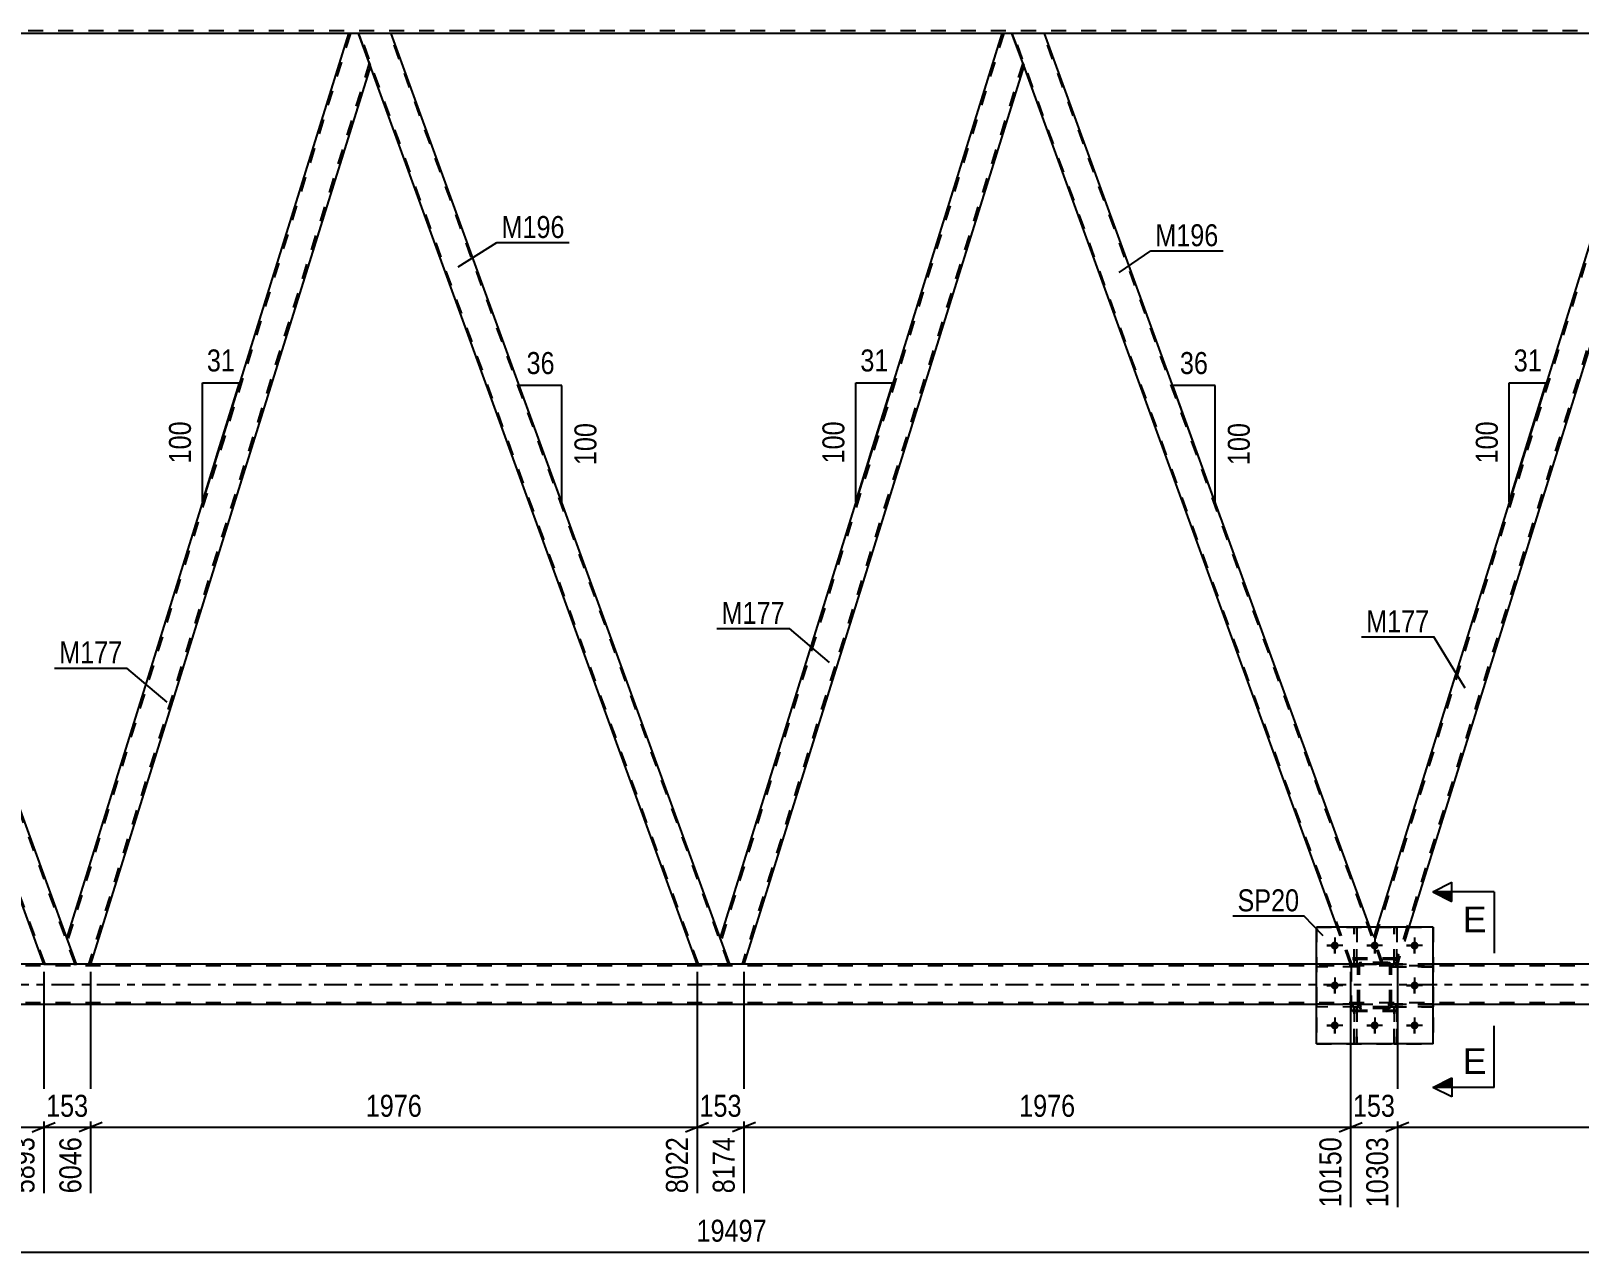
# Model space of a CAD drawing. Header units: millimetres. Extents: x 0 to 841, y 0 to 594.
# Drawn here: x 318.8 to 520.5, y 273 to 432.1 of the extents above; entities that cross this region are included whole.
import ezdxf

# ---------------------------------------------------------------- set-up
doc = ezdxf.new("R2010")
doc.units = ezdxf.units.MM
doc.linetypes.add('DXK_LINE_DOT2', pattern=[3.9198, 1.9599, -1.9599])
doc.linetypes.add('DXK_LINE_DOT3', pattern=[5.9187, 2.979, -0.9799, 0.9799, -0.9799])
doc.styles.add('Arial', font='ARIAL.TTF', dxfattribs={"height": 0.2})
doc.styles.add('Arial Narrow', font='ARIALN.TTF', dxfattribs={"height": 0.2})

# ---------------------------------------------------------------- blocks, each defined once
blk = doc.blocks.new('Part-318889158-3284 - 3138')
at = {"color": 2, "linetype": 'Continuous'}
for p, q in [((280.62, 431.74), (276.37, 431.74)), ((323.5, 313.94), (280.62, 431.74)), ((320.49, 310.52), (277.9, 427.54))]:
    blk.add_line(p, q, dxfattribs=at)
at = {"color": 7, "linetype": 'DXK_LINE_DOT2'}
for p, q in [((276.37, 431.74), (277.9, 427.54)), ((320.66, 310.52), (276.54, 431.74)), ((324.57, 310.52), (280.45, 431.74)), ((324.75, 310.52), (323.5, 313.94)), ((320.49, 310.52), (324.75, 310.52))]:
    blk.add_line(p, q, dxfattribs=at)
blk = doc.blocks.new('Part-318889158-3321 - 3138')
at = {"color": 7, "linetype": 'DXK_LINE_DOT2'}
for p, q in [((491.25, 310.49), (491.25, 315.33)), ((491.25, 315.33), (491.57, 315.33)), ((491.57, 315.33), (491.57, 310.49)), ((491.25, 311.09), (491.57, 311.09)), ((491.57, 310.49), (491.25, 310.49))]:
    blk.add_line(p, q, dxfattribs=at)
blk = doc.blocks.new('Part-318889158-3262 - 3138')
at = {"color": 2, "linetype": 'Continuous'}
for p, q in [((360.18, 431.74), (323.48, 313.99)), ((361.5, 431.74), (360.18, 431.74)), ((363.03, 427.54), (361.5, 431.74)), ((363.05, 427.49), (326.59, 310.52)), ((324.75, 310.52), (323.5, 313.94))]:
    blk.add_line(p, q, dxfattribs=at)
at = {"color": 7, "linetype": 'DXK_LINE_DOT2'}
for p, q in [((360.44, 431.74), (323.62, 313.62)), ((362.91, 427.86), (326.34, 310.52)), ((363.05, 427.49), (363.03, 427.54)), ((363.05, 427.49), (363.03, 427.54)), ((323.48, 313.99), (323.5, 313.94)), ((326.59, 310.52), (324.75, 310.52))]:
    blk.add_line(p, q, dxfattribs=at)
blk = doc.blocks.new('Part-318889158-3299 - 3138')
at = {"color": 7, "linetype": 'DXK_LINE_DOT2'}
for p, q in [((491.25, 300.13), (491.25, 304.97)), ((491.25, 304.97), (491.57, 304.97)), ((491.57, 304.97), (491.57, 300.13)), ((491.25, 304.37), (491.57, 304.37)), ((491.57, 300.13), (491.25, 300.13))]:
    blk.add_line(p, q, dxfattribs=at)
blk = doc.blocks.new('Part-318889158-3309 - 3138')
at = {"color": 2, "linetype": 'Continuous'}
for p, q in [((450.89, 431.74), (446.64, 431.74)), ((493.26, 315.33), (450.89, 431.74)), ((489, 315.33), (448.17, 427.54))]:
    blk.add_line(p, q, dxfattribs=at)
at = {"color": 7, "linetype": 'DXK_LINE_DOT2'}
for p, q in [((446.64, 431.74), (448.17, 427.54)), ((490.93, 310.52), (446.81, 431.74)), ((494.84, 310.52), (450.72, 431.74)), ((490.76, 310.52), (489, 315.33)), ((495.01, 310.52), (493.26, 315.33)), ((495.01, 310.52), (490.76, 310.52))]:
    blk.add_line(p, q, dxfattribs=at)
blk = doc.blocks.new('Part-318889158-3412 - 3138')
at = {"color": 7, "linetype": 'DXK_LINE_DOT2'}
for p, q in [((486.3, 315.33), (501.5, 315.33)), ((486.3, 315.33), (486.3, 300.13)), ((501.5, 315.33), (501.5, 300.13)), ((486.3, 300.13), (501.5, 300.13))]:
    blk.add_line(p, q, dxfattribs=at)
blk = doc.blocks.new('Part-318889158-3609 - 3138')
at = {"color": 7, "linetype": 'DXK_LINE_DOT2'}
for p, q in [((491.99, 310.7), (492.18, 310.73)), ((492.18, 310.73), (491.99, 310.7)), ((495.62, 310.73), (492.18, 310.73)), ((495.62, 310.73), (495.8, 310.7)), ((495.8, 310.7), (495.62, 310.73)), ((491.7, 310.25), (491.73, 310.44)), ((491.73, 310.44), (491.7, 310.25)), ((491.7, 305.21), (491.7, 310.25)), ((491.94, 310.25), (491.96, 310.34)), ((491.94, 305.21), (491.94, 310.25)), ((491.96, 310.34), (492.01, 310.42)), ((492.01, 310.42), (492.09, 310.47)), ((492.09, 310.47), (492.18, 310.49)), ((492.18, 310.49), (495.62, 310.49)), ((495.62, 310.49), (495.71, 310.47)), ((495.71, 310.47), (495.79, 310.42)), ((495.79, 310.42), (495.84, 310.34)), ((495.84, 310.34), (495.86, 310.25)), ((495.86, 305.21), (495.86, 310.25)), ((496.06, 310.44), (496.1, 310.25)), ((496.1, 310.25), (496.06, 310.44)), ((496.1, 305.21), (496.1, 310.25)), ((491.73, 305.03), (491.7, 305.21)), ((491.7, 305.21), (491.73, 305.03)), ((491.96, 305.12), (491.94, 305.21)), ((492.01, 305.04), (491.96, 305.12)), ((492.18, 304.73), (491.99, 304.77)), ((491.99, 304.77), (492.18, 304.73)), ((492.09, 304.99), (492.01, 305.04)), ((492.18, 304.97), (492.09, 304.99)), ((495.62, 304.97), (492.18, 304.97)), ((495.62, 304.73), (492.18, 304.73)), ((495.71, 304.99), (495.62, 304.97)), ((495.8, 304.77), (495.62, 304.73)), ((495.62, 304.73), (495.8, 304.77)), ((495.79, 305.04), (495.71, 304.99)), ((495.84, 305.12), (495.79, 305.04)), ((495.86, 305.21), (495.84, 305.12)), ((496.1, 305.21), (496.06, 305.03)), ((496.06, 305.03), (496.1, 305.21))]:
    blk.add_line(p, q, dxfattribs=at)
at = {"color": 7, "linetype": 'DXK_LINE_DOT3'}
blk.add_line((493.9, 307.73), (493.9, 307.73), dxfattribs=at)
at = {"color": 7, "linetype": 'DXK_LINE_DOT2'}
for centre, start, end in [((492.18, 310.25), 112.5, 157.5), ((492.18, 310.25), 112.5, 157.5), ((495.62, 310.25), 22.5, 67.5), ((495.62, 310.25), 22.5, 67.5), ((492.18, 305.21), 202.5, 247.5), ((492.18, 305.21), 202.5, 247.5), ((495.62, 305.21), 292.5, 337.5), ((495.62, 305.21), 292.5, 337.5)]:
    blk.add_arc(centre, 0.48, start, end, dxfattribs=at)
blk = doc.blocks.new('Part-318889158-3464 - 3138')
at = {"color": 7, "linetype": 'DXK_LINE_DOT2'}
for p, q in [((491.57, 304.97), (491.25, 304.97)), ((491.25, 304.97), (491.25, 300.13)), ((491.57, 300.13), (491.57, 304.97)), ((491.25, 304.37), (491.57, 304.37)), ((491.25, 300.13), (491.57, 300.13))]:
    blk.add_line(p, q, dxfattribs=at)
blk = doc.blocks.new('Part-318889158-3487 - 3138')
at = {"color": 2, "linetype": 'Continuous'}
for p, q in [((365.76, 431.74), (361.5, 431.74)), ((408.63, 313.94), (365.76, 431.74)), ((405.62, 310.52), (363.03, 427.54))]:
    blk.add_line(p, q, dxfattribs=at)
at = {"color": 7, "linetype": 'DXK_LINE_DOT2'}
for p, q in [((361.5, 431.74), (363.03, 427.54)), ((405.79, 310.52), (361.67, 431.74)), ((409.71, 310.52), (365.59, 431.74)), ((409.88, 310.52), (408.63, 313.94)), ((405.62, 310.52), (409.88, 310.52))]:
    blk.add_line(p, q, dxfattribs=at)
blk = doc.blocks.new('Bolt-318889158-3637 - 3138')
at = {"color": 1, "linetype": 'Continuous'}
for p, q in [((487.66, 312.93), (488.35, 312.93)), ((488.7, 313.97), (488.7, 313.28)), ((489.74, 312.93), (489.04, 312.93)), ((492.86, 312.93), (493.55, 312.93)), ((493.9, 313.97), (493.9, 313.28)), ((494.94, 312.93), (494.24, 312.93)), ((498.06, 312.93), (498.75, 312.93)), ((499.1, 313.97), (499.1, 313.28)), ((500.14, 312.93), (499.44, 312.93)), ((488.7, 311.89), (488.7, 312.59)), ((493.9, 311.89), (493.9, 312.59)), ((499.1, 311.89), (499.1, 312.59)), ((488.7, 308.77), (488.7, 308.08)), ((499.1, 308.77), (499.1, 308.08)), ((487.66, 307.73), (488.35, 307.73)), ((488.7, 306.69), (488.7, 307.39)), ((489.74, 307.73), (489.04, 307.73)), ((498.06, 307.73), (498.75, 307.73)), ((499.1, 306.69), (499.1, 307.39)), ((500.14, 307.73), (499.44, 307.73)), ((488.7, 303.57), (488.7, 302.88)), ((493.9, 303.57), (493.9, 302.88)), ((499.1, 303.57), (499.1, 302.88)), ((487.66, 302.53), (488.35, 302.53)), ((488.7, 301.49), (488.7, 302.19)), ((489.74, 302.53), (489.04, 302.53)), ((492.86, 302.53), (493.55, 302.53)), ((493.9, 301.49), (493.9, 302.19)), ((494.94, 302.53), (494.24, 302.53)), ((498.06, 302.53), (498.75, 302.53)), ((499.1, 301.49), (499.1, 302.19)), ((500.14, 302.53), (499.44, 302.53))]:
    blk.add_line(p, q, dxfattribs=at)
blk = doc.blocks.new('Part-318889158-3493 - 3138')
at = {"color": 7, "linetype": 'DXK_LINE_DOT2'}
for p, q in [((496.77, 304.97), (496.45, 304.97)), ((496.45, 304.97), (496.45, 300.13)), ((496.77, 300.13), (496.77, 304.97)), ((496.45, 304.37), (496.77, 304.37)), ((496.45, 300.13), (496.77, 300.13))]:
    blk.add_line(p, q, dxfattribs=at)
blk = doc.blocks.new('Bolt-318889158-3494 - 3138')
at = {"linetype": 'Continuous'}
for points in [[(489.22, 312.93, -1), (488.18, 312.93, -1)], [(494.42, 312.93, -1), (493.38, 312.93, -1)], [(499.62, 312.93, -1), (498.58, 312.93, -1)], [(489.22, 307.73, -1), (488.18, 307.73, -1)], [(499.62, 307.73, -1), (498.58, 307.73, -1)], [(489.22, 302.53, -1), (488.18, 302.53, -1)], [(494.42, 302.53, -1), (493.38, 302.53, -1)], [(499.62, 302.53, -1), (498.58, 302.53, -1)]]:
    blk.add_hatch(color=1, dxfattribs=at).paths.add_polyline_path(points)
at = {"color": 1, "linetype": 'Continuous'}
for p, q in [((489.74, 312.93), (487.66, 312.93)), ((488.7, 313.97), (488.7, 311.89)), ((494.94, 312.93), (492.86, 312.93)), ((493.9, 313.97), (493.9, 311.89)), ((500.14, 312.93), (498.06, 312.93)), ((499.1, 313.97), (499.1, 311.89)), ((488.7, 308.77), (488.7, 306.69)), ((499.1, 308.77), (499.1, 306.69)), ((489.74, 307.73), (487.66, 307.73)), ((500.14, 307.73), (498.06, 307.73)), ((488.7, 303.57), (488.7, 301.49)), ((493.9, 303.57), (493.9, 301.49)), ((499.1, 303.57), (499.1, 301.49)), ((489.74, 302.53), (487.66, 302.53)), ((494.94, 302.53), (492.86, 302.53)), ((500.14, 302.53), (498.06, 302.53))]:
    blk.add_line(p, q, dxfattribs=at)
blk = doc.blocks.new('Part-318889158-3513 - 3138')
at = {"color": 7, "linetype": 'DXK_LINE_DOT2'}
for p, q in [((491.7, 310.49), (486.3, 310.49)), ((486.3, 310.49), (486.3, 310.17)), ((491.7, 310.17), (486.3, 310.17)), ((491.1, 310.17), (491.1, 310.49)), ((491.7, 310.17), (491.7, 310.49))]:
    blk.add_line(p, q, dxfattribs=at)
blk = doc.blocks.new('Part-318889158-3522 - 3138')
at = {"color": 7, "linetype": 'DXK_LINE_DOT2'}
for p, q in [((501.5, 305.29), (496.1, 305.29)), ((496.1, 305.29), (496.1, 304.97)), ((496.1, 304.97), (501.5, 304.97)), ((496.7, 304.97), (496.7, 305.29)), ((501.5, 304.97), (501.5, 305.29))]:
    blk.add_line(p, q, dxfattribs=at)
blk = doc.blocks.new('Part-318889158-3525 - 3138')
at = {"color": 7, "linetype": 'DXK_LINE_DOT2'}
for p, q in [((501.5, 310.49), (496.1, 310.49)), ((496.1, 310.49), (496.1, 310.17)), ((496.1, 310.17), (501.5, 310.17)), ((496.7, 310.17), (496.7, 310.49)), ((501.5, 310.17), (501.5, 310.49))]:
    blk.add_line(p, q, dxfattribs=at)
blk = doc.blocks.new('Part-318889158-3542 - 3138')
at = {"color": 2, "linetype": 'Continuous'}
for p, q in [((445.32, 431.74), (408.62, 313.99)), ((446.64, 431.74), (445.32, 431.74)), ((448.17, 427.54), (446.64, 431.74)), ((448.18, 427.49), (411.72, 310.52)), ((409.88, 310.52), (408.63, 313.94))]:
    blk.add_line(p, q, dxfattribs=at)
at = {"color": 7, "linetype": 'DXK_LINE_DOT2'}
for p, q in [((445.57, 431.74), (408.75, 313.62)), ((448.05, 427.86), (411.47, 310.52)), ((448.18, 427.49), (448.17, 427.54)), ((448.18, 427.49), (448.17, 427.54)), ((408.62, 313.99), (408.63, 313.94)), ((411.72, 310.52), (409.88, 310.52))]:
    blk.add_line(p, q, dxfattribs=at)
blk = doc.blocks.new('Part-318889158-3611 - 3138')
at = {"color": 7, "linetype": 'DXK_LINE_DOT2'}
for p, q in [((491.7, 305.29), (486.3, 305.29)), ((486.3, 304.97), (486.3, 305.29)), ((491.7, 304.97), (486.3, 304.97)), ((491.1, 304.97), (491.1, 305.29)), ((491.7, 305.29), (491.7, 304.97))]:
    blk.add_line(p, q, dxfattribs=at)
blk = doc.blocks.new('Part-318889158-3562 - 3138')
at = {"color": 7, "linetype": 'DXK_LINE_DOT2'}
for p, q in [((491.7, 305.29), (486.3, 305.29)), ((486.3, 305.29), (486.3, 304.97)), ((491.7, 304.97), (486.3, 304.97)), ((491.1, 304.97), (491.1, 305.29)), ((491.7, 304.97), (491.7, 305.29))]:
    blk.add_line(p, q, dxfattribs=at)
blk = doc.blocks.new('Part-318889158-3567 - 3138')
at = {"color": 7, "linetype": 'DXK_LINE_DOT2'}
for p, q in [((770.84, 310.28), (84.75, 310.28)), ((501.5, 310.52), (486.3, 310.52)), ((770.84, 305.48), (84.75, 305.48)), ((501.5, 305.24), (486.3, 305.24))]:
    blk.add_line(p, q, dxfattribs=at)
at = {"color": 2, "linetype": 'Continuous'}
for p, q in [((486.3, 310.52), (246.28, 310.52)), ((656.57, 310.52), (501.5, 310.52)), ((486.3, 305.24), (246.28, 305.24)), ((656.57, 305.24), (501.5, 305.24))]:
    blk.add_line(p, q, dxfattribs=at)
at = {"color": 7, "linetype": 'DXK_LINE_DOT3'}
blk.add_line((84.75, 307.88), (770.84, 307.88), dxfattribs=at)
blk = doc.blocks.new('Part-318889158-3572 - 3138')
at = {"color": 2, "linetype": 'Continuous'}
for p, q in [((501.5, 315.33), (486.3, 315.33)), ((486.3, 300.13), (486.3, 315.33)), ((501.5, 300.13), (501.5, 315.33)), ((501.5, 300.13), (486.3, 300.13))]:
    blk.add_line(p, q, dxfattribs=at)
blk = doc.blocks.new('Part-318889158-3575 - 3138')
at = {"color": 7, "linetype": 'DXK_LINE_DOT2'}
for p, q in [((496.45, 310.49), (496.45, 315.33)), ((496.45, 315.33), (496.77, 315.33)), ((496.77, 315.33), (496.77, 310.49)), ((496.45, 311.09), (496.77, 311.09)), ((496.77, 310.49), (496.45, 310.49))]:
    blk.add_line(p, q, dxfattribs=at)
blk = doc.blocks.new('Part-318889158-3589 - 3138')
at = {"color": 7, "linetype": 'DXK_LINE_DOT2'}
for p, q in [((491.99, 310.7), (492.18, 310.73)), ((492.18, 310.73), (491.99, 310.7)), ((495.62, 310.73), (492.18, 310.73)), ((495.62, 310.73), (495.8, 310.7)), ((495.8, 310.7), (495.62, 310.73)), ((491.7, 310.25), (491.73, 310.44)), ((491.73, 310.44), (491.7, 310.25)), ((491.7, 305.21), (491.7, 310.25)), ((491.94, 310.25), (491.96, 310.34)), ((491.94, 305.21), (491.94, 310.25)), ((491.96, 310.34), (492.01, 310.42)), ((492.01, 310.42), (492.09, 310.47)), ((492.09, 310.47), (492.18, 310.49)), ((492.18, 310.49), (495.62, 310.49)), ((495.62, 310.49), (495.71, 310.47)), ((495.71, 310.47), (495.79, 310.42)), ((495.79, 310.42), (495.84, 310.34)), ((495.84, 310.34), (495.86, 310.25)), ((495.86, 305.21), (495.86, 310.25)), ((496.06, 310.44), (496.1, 310.25)), ((496.1, 310.25), (496.06, 310.44)), ((496.1, 305.21), (496.1, 310.25)), ((491.73, 305.03), (491.7, 305.21)), ((491.7, 305.21), (491.73, 305.03)), ((491.96, 305.12), (491.94, 305.21)), ((492.01, 305.04), (491.96, 305.12)), ((492.18, 304.73), (491.99, 304.77)), ((491.99, 304.77), (492.18, 304.73)), ((492.09, 304.99), (492.01, 305.04)), ((492.18, 304.97), (492.09, 304.99)), ((495.62, 304.97), (492.18, 304.97)), ((495.62, 304.73), (492.18, 304.73)), ((495.71, 304.99), (495.62, 304.97)), ((495.8, 304.77), (495.62, 304.73)), ((495.62, 304.73), (495.8, 304.77)), ((495.79, 305.04), (495.71, 304.99)), ((495.84, 305.12), (495.79, 305.04)), ((495.86, 305.21), (495.84, 305.12)), ((496.1, 305.21), (496.06, 305.03)), ((496.06, 305.03), (496.1, 305.21))]:
    blk.add_line(p, q, dxfattribs=at)
at = {"color": 7, "linetype": 'DXK_LINE_DOT3'}
blk.add_line((493.9, 307.73), (493.9, 307.73), dxfattribs=at)
at = {"color": 7, "linetype": 'DXK_LINE_DOT2'}
for centre, start, end in [((492.18, 310.25), 112.5, 157.5), ((492.18, 310.25), 112.5, 157.5), ((495.62, 310.25), 22.5, 67.5), ((495.62, 310.25), 22.5, 67.5), ((492.18, 305.21), 202.5, 247.5), ((492.18, 305.21), 202.5, 247.5), ((495.62, 305.21), 292.5, 337.5), ((495.62, 305.21), 292.5, 337.5)]:
    blk.add_arc(centre, 0.48, start, end, dxfattribs=at)
blk = doc.blocks.new('Part-318889158-3610 - 3138')
at = {"color": 7, "linetype": 'DXK_LINE_DOT2'}
for p, q in [((496.1, 310.17), (496.1, 310.49)), ((496.1, 310.49), (501.5, 310.49)), ((501.5, 310.17), (496.1, 310.17)), ((496.7, 310.17), (496.7, 310.49)), ((501.5, 310.49), (501.5, 310.17))]:
    blk.add_line(p, q, dxfattribs=at)
blk = doc.blocks.new('Part-318889158-3616 - 3138')
at = {"color": 7, "linetype": 'DXK_LINE_DOT2'}
for p, q in [((530.7, 431.74), (493.89, 313.62)), ((533.18, 427.86), (496.61, 310.52)), ((533.32, 427.49), (533.3, 427.54)), ((533.32, 427.49), (533.3, 427.54)), ((494.17, 315.33), (493.75, 313.99)), ((498.36, 315.33), (496.86, 310.52)), ((495.01, 310.52), (493.75, 313.99)), ((496.86, 310.52), (495.01, 310.52))]:
    blk.add_line(p, q, dxfattribs=at)
at = {"color": 2, "linetype": 'Continuous'}
for p, q in [((530.45, 431.74), (494.17, 315.33)), ((531.77, 431.74), (530.45, 431.74)), ((533.3, 427.54), (531.77, 431.74)), ((533.32, 427.49), (498.36, 315.33))]:
    blk.add_line(p, q, dxfattribs=at)
blk = doc.blocks.new('Part-318889158-3636 - 3138')
at = {"color": 7, "linetype": 'DXK_LINE_DOT2'}
for p, q in [((496.9, 311.27), (490.9, 311.27)), ((490.9, 304.47), (490.9, 311.27)), ((496.9, 304.47), (496.9, 311.27)), ((496.9, 304.47), (490.9, 304.47))]:
    blk.add_line(p, q, dxfattribs=at)
blk = doc.blocks.new('Part-318889158-3643 - 3138')
at = {"color": 7, "linetype": 'DXK_LINE_DOT2'}
for p, q in [((496.45, 300.13), (496.45, 304.97)), ((496.45, 304.97), (496.77, 304.97)), ((496.77, 304.97), (496.77, 300.13)), ((496.45, 304.37), (496.77, 304.37)), ((496.77, 300.13), (496.45, 300.13))]:
    blk.add_line(p, q, dxfattribs=at)
blk = doc.blocks.new('Part-318889158-3650 - 3138')
at = {"color": 7, "linetype": 'DXK_LINE_DOT2'}
for p, q in [((491.7, 310.49), (486.3, 310.49)), ((486.3, 310.17), (486.3, 310.49)), ((491.7, 310.17), (486.3, 310.17)), ((491.1, 310.17), (491.1, 310.49)), ((491.7, 310.49), (491.7, 310.17))]:
    blk.add_line(p, q, dxfattribs=at)
blk = doc.blocks.new('Part-318889158-3651 - 3138')
at = {"color": 2, "linetype": 'Continuous'}
for p, q in [((496.45, 315.33), (496.45, 315.33)), ((496.77, 315.33), (496.45, 315.33)), ((496.77, 315.33), (496.77, 315.33))]:
    blk.add_line(p, q, dxfattribs=at)
at = {"color": 7, "linetype": 'DXK_LINE_DOT2'}
for p, q in [((496.45, 310.49), (496.45, 315.33)), ((496.77, 310.49), (496.77, 315.33)), ((496.45, 311.09), (496.77, 311.09)), ((496.77, 310.49), (496.45, 310.49))]:
    blk.add_line(p, q, dxfattribs=at)
blk = doc.blocks.new('Part-318889158-3673 - 3138')
at = {"color": 7, "linetype": 'DXK_LINE_DOT2'}
for p, q in [((496.1, 304.97), (496.1, 305.29)), ((496.1, 305.29), (501.5, 305.29)), ((501.5, 304.97), (496.1, 304.97)), ((496.7, 304.97), (496.7, 305.29)), ((501.5, 305.29), (501.5, 304.97))]:
    blk.add_line(p, q, dxfattribs=at)
blk = doc.blocks.new('Part-318889158-3676 - 3138')
at = {"color": 2, "linetype": 'Continuous'}
for p, q in [((491.25, 315.33), (491.25, 315.33)), ((491.57, 315.33), (491.25, 315.33)), ((491.57, 315.33), (491.57, 315.33))]:
    blk.add_line(p, q, dxfattribs=at)
at = {"color": 7, "linetype": 'DXK_LINE_DOT2'}
for p, q in [((491.25, 310.49), (491.25, 315.33)), ((491.57, 310.49), (491.57, 315.33)), ((491.25, 311.09), (491.57, 311.09)), ((491.57, 310.49), (491.25, 310.49))]:
    blk.add_line(p, q, dxfattribs=at)
blk = doc.blocks.new('Part-318889158-3680 - 3138')
at = {"color": 7, "linetype": 'DXK_LINE_DOT2'}
for p, q in [((496.9, 311.13), (490.9, 311.13)), ((490.9, 304.33), (490.9, 311.13)), ((496.9, 304.33), (496.9, 311.13)), ((496.9, 304.33), (490.9, 304.33))]:
    blk.add_line(p, q, dxfattribs=at)
blk = doc.blocks.new('Part-318889158-3696 - 3138')
at = {"color": 7, "linetype": 'DXK_LINE_DOT2'}
for p, q in [((759.44, 432.06), (39.17, 432.06)), ((365.76, 431.74), (360.18, 431.74)), ((450.89, 431.74), (445.32, 431.74))]:
    blk.add_line(p, q, dxfattribs=at)
at = {"color": 2, "linetype": 'Continuous'}
for p, q in [((360.18, 431.74), (280.62, 431.74)), ((445.32, 431.74), (365.76, 431.74)), ((530.45, 431.74), (450.89, 431.74))]:
    blk.add_line(p, q, dxfattribs=at)
blk = doc.blocks.new('AngleDimension-318889158-20960 - 3138')
at = {"color": 7, "linetype": 'Continuous'}
for p, q in [((473.13, 385.87), (467.59, 385.87)), ((473.13, 370.64), (467.59, 385.87)), ((473.13, 370.64), (473.13, 385.87)), ((473.87, 368.61), (473.13, 370.64))]:
    blk.add_line(p, q, dxfattribs=at)
at = {"color": 0}
for points in [[(472.79, 386.77), (472.79, 390.97), (467.93, 390.97), (467.93, 386.77)], [(478.23, 381.6), (474.03, 381.6), (474.03, 374.91), (478.23, 374.91)]]:
    blk.add_wipeout(points, dxfattribs=at)
at = {"color": 3, "style": 'Arial Narrow'}
blk.add_text('36', height=2.863, dxfattribs=at).set_placement((468.53, 387.37))
blk.add_text('100', height=2.863, rotation=90.0002, dxfattribs=at).set_placement((477.63, 375.51))
blk = doc.blocks.new('StraightDimension-318889158-20567 - 3138')
at = {"color": 7, "linetype": 'Continuous'}
for p, q in [((241.46, 309.52), (241.46, 280.67)), ((320.49, 309.52), (320.49, 280.67)), ((242.96, 289.88), (239.96, 288.68)), ((241.46, 289.28), (320.49, 289.28)), ((318.99, 288.68), (321.99, 289.88))]:
    blk.add_line(p, q, dxfattribs=at)
at = {"color": 0}
blk.add_wipeout([(285.23, 290.03), (285.23, 294.23), (276.72, 294.23), (276.72, 290.03)], dxfattribs=at)
at = {"color": 0, "linetype": 'Continuous'}
blk.add_wipeout([(319.89, 288.58), (315.69, 288.58), (315.69, 280.07), (319.89, 280.07)], dxfattribs=at)
at = {"color": 3, "style": 'Arial Narrow'}
blk.add_text('1976', height=2.863, dxfattribs=at).set_placement((277.32, 290.63))
at = {"color": 3, "linetype": 'Continuous', "style": 'Arial Narrow'}
blk.add_text('5893', height=2.863, rotation=90.0002, dxfattribs=at).set_placement((319.29, 280.67))
blk = doc.blocks.new('AngleDimension-318889158-20930 - 3138')
at = {"color": 7, "linetype": 'Continuous'}
for p, q in [((426.31, 386.21), (431.13, 386.21)), ((426.31, 370.74), (431.13, 386.21)), ((426.31, 370.74), (426.31, 386.21)), ((428.1, 376.49), (431.13, 386.21))]:
    blk.add_line(p, q, dxfattribs=at)
at = {"color": 0}
for points in [[(431.14, 387.11), (431.14, 391.31), (426.29, 391.31), (426.29, 387.11)], [(425.41, 381.81), (421.21, 381.81), (421.21, 375.13), (425.41, 375.13)]]:
    blk.add_wipeout(points, dxfattribs=at)
at = {"color": 3, "style": 'Arial Narrow'}
blk.add_text('31', height=2.863, dxfattribs=at).set_placement((426.89, 387.71))
blk.add_text('100', height=2.863, rotation=90.0002, dxfattribs=at).set_placement((424.81, 375.73))
blk = doc.blocks.new('AngleDimension-318889158-20902 - 3138')
at = {"color": 7, "linetype": 'Continuous'}
for p, q in [((341.17, 386.21), (345.99, 386.21)), ((341.17, 370.74), (345.99, 386.21)), ((341.17, 370.74), (341.17, 386.21)), ((342.96, 376.49), (345.99, 386.21))]:
    blk.add_line(p, q, dxfattribs=at)
at = {"color": 0}
for points in [[(346.01, 387.11), (346.01, 391.31), (341.15, 391.31), (341.15, 387.11)], [(340.27, 381.81), (336.07, 381.81), (336.07, 375.13), (340.27, 375.13)]]:
    blk.add_wipeout(points, dxfattribs=at)
at = {"color": 3, "style": 'Arial Narrow'}
blk.add_text('31', height=2.863, dxfattribs=at).set_placement((341.75, 387.71))
blk.add_text('100', height=2.863, rotation=90.0002, dxfattribs=at).set_placement((339.67, 375.73))
blk = doc.blocks.new('StraightDimension-318889158-4509 - 3138')
at = {"color": 7, "linetype": 'Continuous'}
blk.add_line((38.53, 273.01), (781.7, 273.01), dxfattribs=at)
at = {"color": 0}
blk.add_wipeout([(415.29, 273.76), (415.29, 277.96), (404.95, 277.96), (404.95, 273.76)], dxfattribs=at)
at = {"color": 3, "style": 'Arial Narrow'}
blk.add_text('19497', height=2.863, dxfattribs=at).set_placement((405.55, 274.36))
blk = doc.blocks.new('StraightDimension-318889158-20561 - 3138')
at = {"color": 7, "linetype": 'Continuous'}
for p, q in [((496.86, 309.52), (496.86, 278.84)), ((575.89, 309.52), (575.89, 278.84)), ((498.36, 289.88), (495.36, 288.68)), ((496.86, 289.28), (575.89, 289.28)), ((574.39, 288.68), (577.39, 289.88))]:
    blk.add_line(p, q, dxfattribs=at)
at = {"color": 0}
blk.add_wipeout([(540.63, 290.03), (540.63, 294.23), (532.12, 294.23), (532.12, 290.03)], dxfattribs=at)
at = {"color": 0, "linetype": 'Continuous'}
blk.add_wipeout([(575.29, 288.58), (571.09, 288.58), (571.09, 278.24), (575.29, 278.24)], dxfattribs=at)
at = {"color": 3, "style": 'Arial Narrow'}
blk.add_text('1976', height=2.863, dxfattribs=at).set_placement((532.72, 290.63))
at = {"color": 3, "linetype": 'Continuous', "style": 'Arial Narrow'}
blk.add_text('12279', height=2.863, rotation=90.0002, dxfattribs=at).set_placement((574.69, 278.84))
blk = doc.blocks.new('StraightDimension-318889158-20562 - 3138')
at = {"color": 7, "linetype": 'Continuous'}
for p, q in [((490.76, 309.52), (490.76, 278.84)), ((496.86, 309.52), (496.86, 278.84)), ((489.26, 288.68), (492.26, 289.88)), ((490.76, 289.28), (496.86, 289.28)), ((498.36, 289.88), (495.36, 288.68))]:
    blk.add_line(p, q, dxfattribs=at)
at = {"color": 0}
blk.add_wipeout([(497.15, 290.03), (497.15, 294.23), (490.47, 294.23), (490.47, 290.03)], dxfattribs=at)
at = {"color": 0, "linetype": 'Continuous'}
blk.add_wipeout([(496.26, 288.58), (492.06, 288.58), (492.06, 278.24), (496.26, 278.24)], dxfattribs=at)
at = {"color": 3, "style": 'Arial Narrow'}
blk.add_text('153', height=2.863, dxfattribs=at).set_placement((491.07, 290.63))
at = {"color": 3, "linetype": 'Continuous', "style": 'Arial Narrow'}
blk.add_text('10303', height=2.863, rotation=90.0002, dxfattribs=at).set_placement((495.66, 278.84))
blk = doc.blocks.new('StraightDimension-318889158-20563 - 3138')
at = {"color": 7, "linetype": 'Continuous'}
for p, q in [((411.72, 309.52), (411.72, 280.67)), ((490.76, 309.52), (490.76, 278.84)), ((413.22, 289.88), (410.22, 288.68)), ((411.72, 289.28), (490.76, 289.28)), ((489.26, 288.68), (492.26, 289.88))]:
    blk.add_line(p, q, dxfattribs=at)
at = {"color": 0}
blk.add_wipeout([(455.5, 290.03), (455.5, 294.23), (446.98, 294.23), (446.98, 290.03)], dxfattribs=at)
at = {"color": 0, "linetype": 'Continuous'}
blk.add_wipeout([(490.16, 288.58), (485.96, 288.58), (485.96, 278.24), (490.16, 278.24)], dxfattribs=at)
at = {"color": 3, "style": 'Arial Narrow'}
blk.add_text('1976', height=2.863, dxfattribs=at).set_placement((447.58, 290.63))
at = {"color": 3, "linetype": 'Continuous', "style": 'Arial Narrow'}
blk.add_text('10150', height=2.863, rotation=90.0002, dxfattribs=at).set_placement((489.56, 278.84))
blk = doc.blocks.new('StraightDimension-318889158-20564 - 3138')
at = {"color": 7, "linetype": 'Continuous'}
for p, q in [((405.62, 309.52), (405.62, 280.67)), ((411.72, 309.52), (411.72, 280.67)), ((404.12, 288.68), (407.12, 289.88)), ((405.62, 289.28), (411.72, 289.28)), ((413.22, 289.88), (410.22, 288.68))]:
    blk.add_line(p, q, dxfattribs=at)
at = {"color": 0}
blk.add_wipeout([(412.02, 290.03), (412.02, 294.23), (405.33, 294.23), (405.33, 290.03)], dxfattribs=at)
at = {"color": 0, "linetype": 'Continuous'}
blk.add_wipeout([(411.12, 288.58), (406.92, 288.58), (406.92, 280.07), (411.12, 280.07)], dxfattribs=at)
at = {"color": 3, "style": 'Arial Narrow'}
blk.add_text('153', height=2.863, dxfattribs=at).set_placement((405.93, 290.63))
at = {"color": 3, "linetype": 'Continuous', "style": 'Arial Narrow'}
blk.add_text('8174', height=2.863, rotation=90.0002, dxfattribs=at).set_placement((410.52, 280.67))
blk = doc.blocks.new('StraightDimension-318889158-20565 - 3138')
at = {"color": 7, "linetype": 'Continuous'}
for p, q in [((326.59, 309.52), (326.59, 280.67)), ((405.62, 309.52), (405.62, 280.67)), ((328.09, 289.88), (325.09, 288.68)), ((326.59, 289.28), (405.62, 289.28)), ((404.12, 288.68), (407.12, 289.88))]:
    blk.add_line(p, q, dxfattribs=at)
at = {"color": 0}
blk.add_wipeout([(370.36, 290.03), (370.36, 294.23), (361.85, 294.23), (361.85, 290.03)], dxfattribs=at)
at = {"color": 0, "linetype": 'Continuous'}
blk.add_wipeout([(405.02, 288.58), (400.82, 288.58), (400.82, 280.07), (405.02, 280.07)], dxfattribs=at)
at = {"color": 3, "style": 'Arial Narrow'}
blk.add_text('1976', height=2.863, dxfattribs=at).set_placement((362.45, 290.63))
at = {"color": 3, "linetype": 'Continuous', "style": 'Arial Narrow'}
blk.add_text('8022', height=2.863, rotation=90.0002, dxfattribs=at).set_placement((404.42, 280.67))
blk = doc.blocks.new('StraightDimension-318889158-20566 - 3138')
at = {"color": 7, "linetype": 'Continuous'}
for p, q in [((320.49, 309.52), (320.49, 280.67)), ((326.59, 309.52), (326.59, 280.67)), ((318.99, 288.68), (321.99, 289.88)), ((320.49, 289.28), (326.59, 289.28)), ((328.09, 289.88), (325.09, 288.68))]:
    blk.add_line(p, q, dxfattribs=at)
at = {"color": 0}
blk.add_wipeout([(326.88, 290.03), (326.88, 294.23), (320.2, 294.23), (320.2, 290.03)], dxfattribs=at)
at = {"color": 0, "linetype": 'Continuous'}
blk.add_wipeout([(325.99, 288.58), (321.79, 288.58), (321.79, 280.07), (325.99, 280.07)], dxfattribs=at)
at = {"color": 3, "style": 'Arial Narrow'}
blk.add_text('153', height=2.863, dxfattribs=at).set_placement((320.8, 290.63))
at = {"color": 3, "linetype": 'Continuous', "style": 'Arial Narrow'}
blk.add_text('6046', height=2.863, rotation=90.0002, dxfattribs=at).set_placement((325.39, 280.67))
blk = doc.blocks.new('AngleDimension-318889158-20932 - 3138')
at = {"color": 7, "linetype": 'Continuous'}
for p, q in [((388, 385.87), (382.45, 385.87)), ((388, 370.64), (382.45, 385.87)), ((388, 370.64), (388, 385.87)), ((388.74, 368.61), (388, 370.64))]:
    blk.add_line(p, q, dxfattribs=at)
at = {"color": 0}
for points in [[(387.65, 386.77), (387.65, 390.97), (382.8, 390.97), (382.8, 386.77)], [(393.1, 381.6), (388.9, 381.6), (388.9, 374.91), (393.1, 374.91)]]:
    blk.add_wipeout(points, dxfattribs=at)
at = {"color": 3, "style": 'Arial Narrow'}
blk.add_text('36', height=2.863, dxfattribs=at).set_placement((383.4, 387.37))
blk.add_text('100', height=2.863, rotation=90.0002, dxfattribs=at).set_placement((392.5, 375.51))
blk = doc.blocks.new('AngleDimension-318889158-20958 - 3138')
at = {"color": 7, "linetype": 'Continuous'}
for p, q in [((511.44, 386.21), (516.26, 386.21)), ((511.44, 370.74), (516.26, 386.21)), ((511.44, 370.74), (511.44, 386.21)), ((513.23, 376.49), (516.26, 386.21))]:
    blk.add_line(p, q, dxfattribs=at)
at = {"color": 0}
for points in [[(516.28, 387.11), (516.28, 391.31), (511.42, 391.31), (511.42, 387.11)], [(510.54, 381.81), (506.34, 381.81), (506.34, 375.13), (510.54, 375.13)]]:
    blk.add_wipeout(points, dxfattribs=at)
at = {"color": 3, "style": 'Arial Narrow'}
blk.add_text('31', height=2.863, dxfattribs=at).set_placement((512.02, 387.71))
blk.add_text('100', height=2.863, rotation=90.0002, dxfattribs=at).set_placement((509.94, 375.73))
blk = doc.blocks.new('Mark-318889158-3258 - 3138')
at = {"color": 0}
blk.add_wipeout([(330.73, 349.68), (330.73, 352.68), (322.51, 352.68), (322.51, 349.68)], dxfattribs=at)
blk.add_wipeout([(330.73, 349.68), (330.73, 352.68), (322.51, 352.68), (322.51, 349.68)], dxfattribs=at)
at = {"color": 30, "linetype": 'Continuous'}
for p in [(321.91, 349.08), (336.59, 344.63)]:
    blk.add_line(p, (331.33, 349.08), dxfattribs=at)
at = {"color": 3, "style": 'Arial Narrow'}
blk.add_text('M177', height=2.863, dxfattribs=at).set_placement((322.51, 349.68))
blk = doc.blocks.new('Mark-318889158-3305 - 3138')
at = {"color": 0}
blk.add_wipeout([(473.55, 404.02), (473.55, 407.02), (465.32, 407.02), (465.32, 404.02)], dxfattribs=at)
blk.add_wipeout([(473.55, 404.02), (473.55, 407.02), (465.32, 407.02), (465.32, 404.02)], dxfattribs=at)
at = {"color": 30, "linetype": 'Continuous'}
for p, q in [((460.6, 400.6), (464.72, 403.42)), ((464.72, 403.42), (474.15, 403.42))]:
    blk.add_line(p, q, dxfattribs=at)
at = {"color": 3, "style": 'Arial Narrow'}
blk.add_text('M196', height=2.863, dxfattribs=at).set_placement((465.32, 404.02))
blk = doc.blocks.new('Mark-318889158-3483 - 3138')
at = {"color": 0}
blk.add_wipeout([(388.37, 405.09), (388.37, 408.09), (380.14, 408.09), (380.14, 405.09)], dxfattribs=at)
blk.add_wipeout([(388.37, 405.09), (388.37, 408.09), (380.14, 408.09), (380.14, 405.09)], dxfattribs=at)
at = {"color": 30, "linetype": 'Continuous'}
for p, q in [((374.5, 401.33), (379.54, 404.49)), ((379.54, 404.49), (388.97, 404.49))]:
    blk.add_line(p, q, dxfattribs=at)
at = {"color": 3, "style": 'Arial Narrow'}
blk.add_text('M196', height=2.863, dxfattribs=at).set_placement((380.14, 405.09))
blk = doc.blocks.new('Mark-318889158-3538 - 3138')
at = {"color": 0}
blk.add_wipeout([(417.04, 354.83), (417.04, 357.83), (408.81, 357.83), (408.81, 354.83)], dxfattribs=at)
blk.add_wipeout([(417.04, 354.83), (417.04, 357.83), (408.81, 357.83), (408.81, 354.83)], dxfattribs=at)
at = {"color": 30, "linetype": 'Continuous'}
for p in [(408.21, 354.23), (422.89, 349.78)]:
    blk.add_line(p, (417.64, 354.23), dxfattribs=at)
at = {"color": 3, "style": 'Arial Narrow'}
blk.add_text('M177', height=2.863, dxfattribs=at).set_placement((408.81, 354.83))
blk = doc.blocks.new('Mark-318889158-3568 - 3138')
at = {"color": 0}
blk.add_wipeout([(484.07, 317.39), (484.07, 320.39), (476.03, 320.39), (476.03, 317.39)], dxfattribs=at)
blk.add_wipeout([(484.07, 317.39), (484.07, 320.39), (476.03, 320.39), (476.03, 317.39)], dxfattribs=at)
at = {"color": 30, "linetype": 'Continuous'}
for p in [(475.43, 316.79), (487.18, 314.21)]:
    blk.add_line(p, (484.67, 316.79), dxfattribs=at)
at = {"color": 3, "style": 'Arial Narrow'}
blk.add_text('SP20', height=2.863, dxfattribs=at).set_placement((476.03, 317.39))
blk = doc.blocks.new('Mark-318889158-3612 - 3138')
at = {"color": 0}
blk.add_wipeout([(501.01, 353.74), (501.01, 356.74), (492.79, 356.74), (492.79, 353.74)], dxfattribs=at)
blk.add_wipeout([(501.01, 353.74), (501.01, 356.74), (492.79, 356.74), (492.79, 353.74)], dxfattribs=at)
at = {"color": 30, "linetype": 'Continuous'}
for p in [(492.19, 353.14), (505.68, 346.44)]:
    blk.add_line(p, (501.61, 353.14), dxfattribs=at)
at = {"color": 3, "style": 'Arial Narrow'}
blk.add_text('M177', height=2.863, dxfattribs=at).set_placement((492.79, 353.74))
blk = doc.blocks.new('SectionMark-318889158-4932 - 3138')
at = {"linetype": 'Continuous'}
for points in [[(503.97, 319.92), (503.97, 318.67), (501.47, 319.92)], [(503.97, 295.71), (503.97, 294.46), (501.47, 294.46)]]:
    blk.add_hatch(color=6, dxfattribs=at).paths.add_polyline_path(points)
at = {"color": 6, "linetype": 'Continuous'}
for p, q in [((501.47, 319.92), (503.97, 321.17)), ((503.97, 318.67), (503.97, 321.17)), ((509.47, 319.92), (501.47, 319.92)), ((501.47, 319.92), (503.97, 318.67)), ((501.47, 294.46), (503.97, 295.71)), ((503.97, 295.71), (503.97, 293.21)), ((509.47, 294.46), (501.47, 294.46)), ((503.97, 293.21), (501.47, 294.46))]:
    blk.add_line(p, q, dxfattribs=at)
at = {"color": 0, "linetype": 'Continuous'}
for points in [[(508.47, 314.67), (508.47, 318.17), (505.36, 318.17), (505.36, 314.67)], [(508.47, 296.21), (508.47, 299.71), (505.36, 299.71), (505.36, 296.21)]]:
    blk.add_wipeout(points, dxfattribs=at)
at = {"color": 6, "linetype": 'Continuous'}
for p, q in [((509.47, 319.92), (509.47, 311.92)), ((509.47, 294.46), (509.47, 302.46))]:
    blk.add_line(p, q, dxfattribs=at)
at = {"color": 3, "linetype": 'Continuous', "style": 'Arial'}
for p in [(505.36, 314.67), (505.36, 296.21)]:
    blk.add_text('E', height=3.34, dxfattribs=at).set_placement(p)

msp = doc.modelspace()

# ---------------------------------------------------------------- block references
for name in ['Part-318889158-3696 - 3138', 'Part-318889158-3284 - 3138', 'Part-318889158-3262 - 3138', 'Part-318889158-3487 - 3138', 'Part-318889158-3542 - 3138', 'Part-318889158-3309 - 3138', 'Part-318889158-3616 - 3138', 'Part-318889158-3412 - 3138', 'Part-318889158-3572 - 3138', 'Part-318889158-3321 - 3138', 'Part-318889158-3676 - 3138', 'Part-318889158-3575 - 3138', 'Part-318889158-3651 - 3138', 'Bolt-318889158-3637 - 3138', 'Bolt-318889158-3494 - 3138', 'Part-318889158-3636 - 3138', 'Part-318889158-3680 - 3138', 'Part-318889158-3609 - 3138', 'Part-318889158-3589 - 3138', 'Part-318889158-3567 - 3138', 'Part-318889158-3513 - 3138', 'Part-318889158-3650 - 3138', 'Part-318889158-3525 - 3138', 'Part-318889158-3610 - 3138', 'Part-318889158-3611 - 3138', 'Part-318889158-3562 - 3138', 'Part-318889158-3299 - 3138', 'Part-318889158-3464 - 3138', 'Part-318889158-3522 - 3138', 'Part-318889158-3673 - 3138', 'Part-318889158-3493 - 3138', 'Part-318889158-3643 - 3138']:
    msp.add_blockref(name, (0, 0))

# ---------------------------------------------------------------- next in the draw order: block references
for name in ['AngleDimension-318889158-20902 - 3138', 'AngleDimension-318889158-20930 - 3138', 'AngleDimension-318889158-20960 - 3138', 'StraightDimension-318889158-20567 - 3138']:
    msp.add_blockref(name, (0, 0))

# ---------------------------------------------------------------- next in the draw order: block references
msp.add_blockref('StraightDimension-318889158-4509 - 3138', (0, 0))

# ---------------------------------------------------------------- next in the draw order: block references
for name in ['Mark-318889158-3483 - 3138', 'Mark-318889158-3305 - 3138', 'AngleDimension-318889158-20958 - 3138', 'AngleDimension-318889158-20932 - 3138', 'Mark-318889158-3538 - 3138', 'Mark-318889158-3612 - 3138', 'Mark-318889158-3258 - 3138', 'Mark-318889158-3568 - 3138', 'StraightDimension-318889158-20561 - 3138']:
    msp.add_blockref(name, (0, 0))

# ---------------------------------------------------------------- next in the draw order: block references
for name in ['SectionMark-318889158-4932 - 3138', 'StraightDimension-318889158-20562 - 3138']:
    msp.add_blockref(name, (0, 0))

# ---------------------------------------------------------------- next in the draw order: block references
msp.add_blockref('StraightDimension-318889158-20563 - 3138', (0, 0))

# ---------------------------------------------------------------- next in the draw order: block references
msp.add_blockref('StraightDimension-318889158-20564 - 3138', (0, 0))

# ---------------------------------------------------------------- next in the draw order: block references
msp.add_blockref('StraightDimension-318889158-20565 - 3138', (0, 0))

# ---------------------------------------------------------------- next in the draw order: block references
msp.add_blockref('StraightDimension-318889158-20566 - 3138', (0, 0))

doc.saveas('drawing.dxf')
